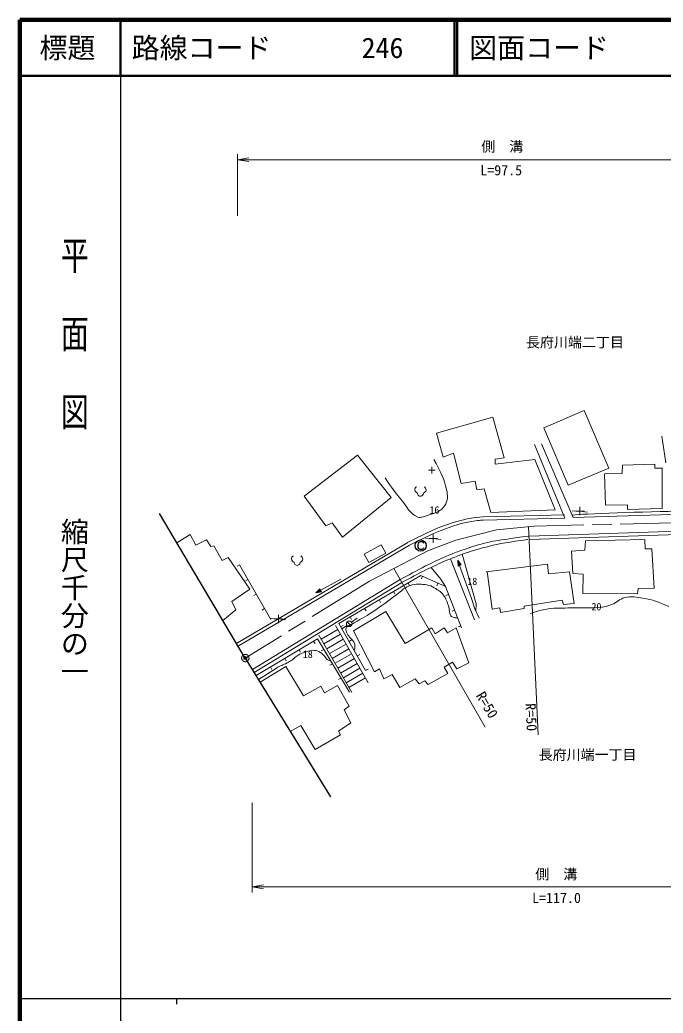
# Model space of a CAD drawing. Units: millimetres, scale not verified. Extents: x 40000 to 680000, y 20000 to 380000.
# Drawn here: x 40000 to 155080, y 202409 to 380000 of the extents above; entities that cross this region are included whole.
import ezdxf
from ezdxf.enums import TextEntityAlignment as Align

# ---------------------------------------------------------------- set-up
doc = ezdxf.new("R2010")
doc.units = ezdxf.units.MM
doc.header["$LTSCALE"] = 1000
doc.header["$PDMODE"] = 32
doc.header["$PDSIZE"] = 500
doc.linetypes.add('CHAIN', pattern=[18.5, 12, -1.5, 3.5, -1.5])
for name, color, linetype, lineweight in [('M-BMK', 2, 'CHAIN', 13), ('M-BMK-OTRS', 5, 'Continuous', 25), ('M-STR-HTXT', 7, 'Continuous', 13), ('M-STR-STRC', 7, 'Continuous', 25), ('M-TTL', 2, 'Continuous', 140), ('M-TTL-BAND', 7, 'Continuous', 25), ('M-TTL-LINE', 7, 'Continuous', 50), ('M-WORK', 1, 'Continuous', 13)]:
    doc.layers.add(name, color=color, linetype=linetype, lineweight=lineweight)
for name, color, linetype in [('M-BMK-HTXT', 7, 'Continuous'), ('M-OTRS', 6, 'Continuous'), ('M-TTL-TXT', 7, 'Continuous')]:
    doc.layers.add(name, color=color, linetype=linetype)
doc.styles.add('@ＭＳ ゴシック', font='')
doc.styles.add('ＭＳ ゴシック', font='')
doc.styles.get('@ＭＳ ゴシック').set_extended_font_data('@MS Gothic')
doc.styles.get('ＭＳ ゴシック').set_extended_font_data('MS Gothic')

# ---------------------------------------------------------------- blocks, each defined once
blk = doc.blocks.new('plus')
at = {"color": 0, "linetype": 'Continuous', "lineweight": -2}
for p, q in [((-1.25, 0), (1.25, 0)), ((0, -1.25), (0, 1.25))]:
    blk.add_line(p, q, dxfattribs=at)
blk = doc.blocks.new('open_arrow')
at = {"color": 0, "linetype": 'Continuous', "lineweight": -2}
blk.add_lwpolyline([(7.5, 1.25), (0, 0), (7.5, -1.25)], dxfattribs=at)

msp = doc.modelspace()

# ---------------------------------------------------------------- linework, layer by layer
at = {"layer": 'M-BMK'}
for p, q in [((132008, 289482), (125288, 288814)), ((159379, 290115), (132008, 289482)), ((125288, 288814), (118005, 286984)), ((118005, 286984), (113115, 285155)), ((113115, 285155), (102520, 279619)), ((102520, 279619), (80335, 265896))]:
    msp.add_line(p, q, dxfattribs=at)
msp.add_circle((80335, 265896), 660, dxfattribs=at)
at = {"layer": 'M-BMK-OTRS'}
for q in [(64977, 291728), (95550, 241084)]:
    msp.add_line((80335, 265896), q, dxfattribs=at)
at = {"layer": 'M-OTRS'}
msp.add_point((80335, 265896), dxfattribs=at)
at = {"layer": 'M-STR-HTXT'}
for p, q in [((78940, 344963), (78940, 356000)), ((78940, 355000), (172544, 355000)), ((130995, 289381), (132717, 252166)), ((123270, 253538), (106892, 281904)), ((81563, 240000), (81563, 223987)), ((81563, 224987), (191031, 224987))]:
    msp.add_line(p, q, dxfattribs=at)
at = {"layer": 'M-STR-STRC'}
for p, q in [((111235, 286201), (111287, 286419)), ((111235, 285870), (111235, 286201)), ((111287, 286419), (111341, 286487)), ((111341, 286487), (111456, 286642)), ((111456, 286642), (111611, 286748)), ((111611, 286748), (111890, 286750)), ((111890, 286750), (112052, 286698)), ((112052, 286698), (112162, 286588)), ((112162, 286588), (112221, 286419)), ((111283, 285659), (111235, 285870)), ((111395, 285490), (111283, 285659)), ((111501, 285382), (111395, 285490)), ((111618, 285326), (111501, 285382)), ((111892, 285326), (111618, 285326)), ((112054, 285378), (111892, 285326)), ((112164, 285493), (112054, 285378)), ((112214, 285594), (112164, 285493))]:
    msp.add_line(p, q, dxfattribs=at)
msp.add_circle((111698, 286010), 1000, dxfattribs=at)
msp.add_circle((111698, 286010), 1000, dxfattribs=at)
at = {"layer": 'M-TTL'}
for p, q in [((40000, 380000), (40000, 20000)), ((680000, 380000), (40000, 380000))]:
    msp.add_line(p, q, dxfattribs=at)
at = {"layer": 'M-TTL-BAND'}
for p, q in [((58000, 370000), (58000, 20000)), ((40000, 205000), (579000, 205000)), ((68000, 205000), (68000, 204000))]:
    msp.add_line(p, q, dxfattribs=at)
at = {"layer": 'M-TTL-LINE'}
for p, q in [((58000, 380000), (58000, 370000)), ((117750, 380000), (117750, 370000)), ((118250, 380000), (118250, 370000)), ((40000, 370000), (680000, 370000))]:
    msp.add_line(p, q, dxfattribs=at)
at = {"layer": 'M-WORK'}
for p, q in [((114530, 306126), (124592, 308976)), ((124592, 308976), (126633, 301693)), ((115726, 301834), (114530, 306126)), ((155570, 300829), (154851, 305551)), ((132092, 304080), (137486, 290922)), ((133302, 304219), (139002, 291026)), ((90853, 294868), (100423, 302151)), ((100423, 302151), (106439, 294587)), ((117556, 302503), (115726, 301834)), ((118963, 297120), (117556, 302503)), ((126633, 301693), (125014, 301447)), ((125014, 301447), (125014, 300532)), ((125014, 300532), (132121, 301377)), ((132121, 301377), (135745, 292406)), ((147774, 298903), (147809, 300381)), ((147809, 300381), (153579, 300557)), ((153579, 300557), (153614, 299818)), ((144608, 298833), (147774, 298903)), ((144784, 293204), (144608, 298833)), ((153614, 299818), (154916, 299853)), ((154916, 299853), (154916, 292641)), ((121426, 297542), (118963, 297120)), ((121778, 295994), (121426, 297542)), ((94723, 289556), (90853, 294868)), ((123079, 296135), (121778, 295994)), ((124276, 291913), (123079, 296135)), ((106439, 294587), (97714, 287515)), ((148689, 293274), (144784, 293204)), ((148689, 292465), (148689, 293274)), ((137472, 291522), (122860, 291170)), ((135745, 292406), (124276, 291913)), ((140186, 292184), (138826, 292231)), ((139002, 291026), (156628, 291554)), ((140186, 292184), (141546, 291997)), ((154916, 292641), (148689, 292465)), ((95884, 290048), (94723, 289556)), ((97714, 287515), (95884, 290048)), ((117530, 290137), (114977, 289211)), ((117530, 290137), (114977, 289211)), ((117735, 289573), (115181, 288647)), ((120035, 290787), (117530, 290137)), ((121803, 291073), (120035, 290787)), ((121899, 290480), (120130, 290195)), ((122860, 291170), (121697, 291055)), ((137486, 290922), (122874, 290570)), ((68098, 286480), (70448, 287973)), ((70448, 287973), (71468, 286108)), ((113762, 288699), (109432, 286607)), ((114023, 288159), (109693, 286067)), ((114977, 289211), (113762, 288699)), ((157738, 288569), (131102, 287702)), ((157757, 287969), (131121, 287102)), ((71468, 286108), (73368, 287058)), ((73368, 287058), (74142, 285827)), ((74142, 285827), (74705, 285967)), ((74705, 285967), (76218, 283364)), ((109388, 286584), (78635, 268463)), ((109693, 286067), (78940, 267946)), ((113951, 287256), (112591, 287303)), ((113951, 287256), (115311, 287068)), ((141076, 285188), (141170, 286854)), ((141170, 286854), (151818, 287065)), ((151818, 287065), (151865, 285446)), ((119097, 284447), (121646, 275589)), ((138707, 285024), (141076, 285188)), ((138918, 281013), (138707, 285024)), ((151865, 285446), (153085, 285446)), ((153085, 285446), (153484, 278387)), ((76218, 283364), (77273, 283856)), ((77273, 283856), (81143, 278192)), ((79314, 282555), (78879, 282308)), ((79314, 282555), (84872, 272774)), ((121328, 272707), (117043, 283652)), ((118332, 283376), (118390, 282334)), ((118332, 283376), (118954, 282538)), ((118332, 283376), (118672, 282436)), ((118616, 282415), (118344, 283168)), ((118355, 282959), (118559, 282395)), ((118503, 282374), (118367, 282751)), ((118379, 282542), (118447, 282354)), ((118390, 282334), (118954, 282538)), ((118729, 282456), (118456, 283208)), ((118581, 283041), (118785, 282477)), ((120802, 276551), (118672, 282436)), ((118842, 282497), (118705, 282873)), ((118830, 282705), (118898, 282517)), ((123409, 281332), (134385, 282704)), ((134385, 282704), (134596, 280980)), ((115271, 280038), (113566, 282102)), ((124464, 274647), (123582, 281354)), ((134596, 280980), (138326, 281332)), ((138326, 281332), (139135, 275668)), ((140795, 280873), (138918, 281013)), ((140724, 277425), (140795, 280873)), ((80796, 279946), (80361, 279699)), ((81601, 263832), (108048, 279912)), ((81915, 263320), (108359, 279399)), ((97450, 280024), (93815, 278013)), ((109445, 279312), (109698, 278881)), ((112051, 280510), (111848, 280053)), ((114793, 279292), (114590, 278835)), ((116116, 278705), (115271, 280038)), ((81143, 278192), (77942, 276011)), ((82278, 277338), (81844, 277091)), ((92940, 277529), (93670, 278276)), ((92940, 277529), (93815, 278013)), ((92940, 277529), (93961, 277751)), ((93786, 278066), (93086, 277679)), ((93844, 277961), (93144, 277574)), ((93232, 277828), (93757, 278118)), ((93348, 277618), (93873, 277908)), ((93728, 278171), (93378, 277977)), ((93524, 278127), (93699, 278223)), ((93902, 277856), (93552, 277662)), ((93961, 277751), (93670, 278276)), ((93756, 277707), (93932, 277803)), ((106857, 277794), (107110, 277363)), ((116683, 277260), (116217, 277077)), ((150505, 277401), (140724, 277425)), ((150599, 278340), (150505, 277401)), ((153484, 278387), (150599, 278340)), ((77942, 276011), (78610, 274533)), ((104269, 276277), (104522, 275845)), ((121365, 274722), (120802, 276551)), ((121646, 275589), (121578, 274278)), ((137024, 276231), (130234, 275175)), ((137270, 275492), (137024, 276231)), ((139135, 275668), (137270, 275492)), ((78610, 274533), (76336, 272623)), ((83761, 274730), (83326, 274483)), ((99661, 270742), (105501, 274190)), ((101681, 274759), (101934, 274328)), ((105501, 274190), (108949, 268491)), ((117779, 274467), (117313, 274285)), ((122186, 273010), (121365, 274722)), ((125836, 274859), (124464, 274647)), ((125977, 274049), (125836, 274859)), ((130234, 274753), (125977, 274049)), ((130234, 275175), (130234, 274753)), ((86242, 272894), (84882, 272941)), ((86242, 272894), (87603, 272707)), ((97408, 271483), (97842, 271730)), ((98519, 271726), (97558, 271082)), ((99243, 271635), (98567, 272370)), ((99094, 273241), (99346, 272810)), ((99337, 272296), (100362, 273001)), ((99373, 259750), (93510, 270000)), ((93911, 269298), (96866, 271010)), ((94408, 268430), (97363, 270142)), ((102329, 261462), (96465, 271712)), ((103426, 263460), (99661, 270742)), ((108949, 268491), (113699, 271305)), ((113699, 271305), (114297, 270215)), ((114297, 270215), (115915, 271270)), ((115915, 271270), (116478, 270391)), ((116478, 270391), (118061, 271305)), ((118061, 271305), (120313, 265043)), ((118875, 271675), (118409, 271492)), ((92547, 268936), (92805, 268507)), ((94904, 267562), (97859, 269274)), ((95401, 266694), (98356, 268406)), ((98893, 268876), (99327, 269124)), ((89976, 267391), (90233, 266962)), ((94361, 267448), (93932, 267191)), ((95897, 265826), (98853, 267538)), ((96394, 264958), (99349, 266670)), ((100378, 266270), (100813, 266517)), ((87404, 265846), (87661, 265418)), ((95904, 264875), (95475, 264618)), ((96890, 264090), (99846, 265802)), ((97387, 263222), (100342, 264934)), ((117393, 265184), (115880, 264269)), ((118167, 263952), (117393, 265184)), ((120313, 265043), (118167, 263952)), ((82671, 262087), (85745, 263995)), ((82984, 261577), (87593, 264409)), ((84832, 264301), (85090, 263873)), ((87593, 264409), (90760, 259132)), ((97884, 262354), (100839, 264066)), ((98380, 261486), (101335, 263198)), ((101863, 263663), (102298, 263911)), ((104340, 263952), (103426, 263460)), ((105114, 262158), (104340, 263952)), ((106627, 262967), (105114, 262158)), ((107999, 260645), (106627, 262967)), ((116548, 263143), (113065, 261138)), ((115880, 264269), (116548, 263143)), ((82260, 262757), (82518, 262328)), ((97446, 262302), (97017, 262045)), ((98877, 260618), (101832, 262330)), ((110743, 262193), (107999, 260645)), ((111447, 261278), (110743, 262193)), ((112432, 261841), (111447, 261278)), ((113065, 261138), (112432, 261841)), ((90760, 259132), (93821, 260891)), ((93821, 260891), (94489, 259695)), ((94489, 259695), (96847, 260962)), ((96847, 260962), (98887, 257268)), ((98887, 257268), (98008, 256635)), ((98008, 256635), (99239, 254313)), ((99239, 254313), (96987, 252800)), ((90268, 253855), (88384, 252771)), ((92836, 249528), (90268, 253855)), ((96987, 252800), (97339, 252166)), ((97339, 252166), (92836, 249528))]:
    msp.add_line(p, q, dxfattribs=at)
for points in [[(133738, 307077), (138118, 296787), (145353, 299866), (140973, 310157)], [(101601, 284450), (104650, 286138), (105462, 284673), (102413, 282984)]]:
    msp.add_lwpolyline(points, close=True, dxfattribs=at)
for points in [[(101863, 263663), (97079, 272060), (111730, 280652), (116116, 278705), (119024, 271294)], [(82260, 262757), (93225, 269343), (98948, 259797)]]:
    msp.add_lwpolyline(points, dxfattribs=at)
msp.add_circle((98924, 272020), 500, dxfattribs=at)
for centre, radius, start, end in [((111259, 295981), 599, 113.44836, 257.2818), ((111660, 295364), 534, 176.52859, 3.47141), ((112062, 295981), 599, 282.7182, 66.55164), ((122228, 277185), 13178, 99.16235, 109.93799), ((123048, 283356), 7216, 91.37925, 99.16235), ((119384, 277061), 12325, 109.93799, 115.7829), ((89197, 283608), 599, 113.44836, 257.2818), ((90000, 283608), 599, 282.7182, 66.55164), ((89599, 282992), 534, 176.52859, 3.47141), ((91514, 254698), 10941, 111.30891, 121.82119)]:
    msp.add_arc(centre, radius, start, end, dxfattribs=at)
for points, knots in [([(172823, 303585), (172665, 302658), (172607, 302361), (172589, 301568), (172572, 300862), (172655, 300468), (172683, 299762), (172741, 298261), (172677, 297417), (172753, 295916), (172790, 295182), (172890, 294774), (172894, 294039), (172897, 293388), (173002, 293000), (172823, 292374), (172650, 291767), (172579, 291272), (172026, 290967), (171399, 290621), (170910, 290791), (170196, 290850), (169091, 290940), (168499, 291186), (167405, 291366), (165599, 291663), (164583, 291812), (162761, 291999), (160692, 292211), (159517, 292172), (157437, 292140), (150163, 292026), (138850, 291590), (138826, 291434), (138826, 291434), (138826, 291434), (138826, 291434)], [0, 0, 0, 0, 1, 1, 1, 2, 2, 2, 3, 3, 3, 4, 4, 4, 5, 5, 5, 6, 6, 6, 7, 7, 7, 8, 8, 8, 9, 9, 9, 10, 10, 10, 11, 11, 11, 12, 12, 12, 12]), ([(105348, 298140), (106598, 296258), (106973, 295672), (108198, 294235), (109300, 292940), (109649, 291748), (111223, 291104), (111478, 291000), (111654, 291069), (111927, 291104), (112264, 291147), (112455, 291191), (112771, 291315), (114007, 291800), (114918, 291868), (115797, 292863), (116179, 293296), (116285, 293640), (116430, 294200), (116527, 294572), (116492, 294801), (116465, 295185), (116423, 295787), (116295, 296112), (116149, 296698), (115661, 298650), (115164, 299322), (114073, 301412)], [0, 0, 0, 0, 1, 1, 1, 2, 2, 2, 3, 3, 3, 4, 4, 4, 5, 5, 5, 6, 6, 6, 7, 7, 7, 8, 8, 8, 9, 9, 9, 9]), ([(108048, 279912), (110534, 281298), (111205, 281697), (113295, 282710), (114618, 283351), (115358, 283716), (116714, 284284), (117121, 284454), (117355, 284533), (117767, 284690), (118206, 284859), (118448, 284964), (118893, 285118), (120522, 285680), (121438, 285995), (123106, 286430), (124688, 286843), (125609, 286927), (127224, 287181), (128734, 287417), (129235, 287479), (131102, 287702)], [0, 0, 0, 0, 1, 1, 1, 2, 2, 2, 3, 3, 3, 4, 4, 4, 5, 5, 5, 6, 6, 6, 7, 7, 7, 7]), ([(108359, 279399), (110826, 280740), (111493, 281127), (113566, 282102), (114912, 282735), (115668, 283087), (117043, 283652), (117447, 283818), (117680, 283896), (118087, 284053), (118482, 284206), (118696, 284311), (119097, 284447), (120758, 285011), (121700, 285299), (123397, 285745), (126266, 286498), (127334, 286587), (130871, 287090)], [0, 0, 0, 0, 1, 1, 1, 2, 2, 2, 3, 3, 3, 4, 4, 4, 5, 5, 5, 6, 6, 6, 6]), ([(99836, 267221), (99914, 267487), (99932, 267600), (99940, 267848), (99953, 268232), (99928, 268483), (99721, 268807), (99664, 268898), (99611, 268933), (99544, 269016), (99026, 269662), (98579, 269978), (98366, 270778), (98303, 271015), (98332, 271182), (98439, 271403), (98473, 271473), (98522, 271493), (98585, 271539), (99027, 271855), (99336, 271934), (99812, 272199), (101291, 273021), (102126, 273478), (103533, 274419), (105351, 275636), (106284, 276440), (108034, 277752), (108374, 278007), (108538, 278189), (108901, 278409), (109372, 278694), (109655, 278851), (110191, 278972), (111184, 279195), (111788, 279111), (112795, 278972), (113356, 278894), (113649, 278718), (114146, 278446), (114835, 278070), (115248, 277831), (115737, 277216), (116311, 276495), (116429, 275945), (116717, 275069), (116917, 274460), (116745, 274006), (117103, 273474), (117251, 273253), (117441, 273213), (117697, 273140), (117931, 273074), (118050, 273078), (118318, 273094)], [0, 0, 0, 0, 1, 1, 1, 2, 2, 2, 3, 3, 3, 4, 4, 4, 5, 5, 5, 6, 6, 6, 7, 7, 7, 8, 8, 8, 9, 9, 9, 10, 10, 10, 11, 11, 11, 12, 12, 12, 13, 13, 13, 14, 14, 14, 15, 15, 15, 16, 16, 16, 17, 17, 17, 18, 18, 18, 18]), ([(131296, 273848), (132493, 274273), (132906, 274384), (133970, 274599), (135535, 274914), (136457, 274746), (138051, 274857), (141112, 275070), (142988, 274429), (145884, 275443), (146859, 275784), (147209, 276441), (148206, 276710), (149437, 277041), (150203, 276761), (151467, 276592), (153345, 276342), (154076, 275956), (156087, 275115)], [0, 0, 0, 0, 1, 1, 1, 2, 2, 2, 3, 3, 3, 4, 4, 4, 5, 5, 5, 6, 6, 6, 6]), ([(87538, 264891), (87999, 265113), (88139, 265191), (88505, 265416), (89043, 265748), (89241, 266088), (89793, 266398), (90664, 266888), (91222, 267074), (92206, 267251), (92583, 267318), (92812, 267272), (93184, 267181), (93669, 267062), (93889, 266822), (94259, 266486), (94514, 266255), (94583, 266056), (94824, 265810), (94950, 265681), (95027, 265608), (95185, 265523), (95292, 265465), (95339, 265445), (95473, 265402)], [0, 0, 0, 0, 1, 1, 1, 2, 2, 2, 3, 3, 3, 4, 4, 4, 5, 5, 5, 6, 6, 6, 7, 7, 7, 8, 8, 8, 8])]:
    msp.add_open_spline(points, degree=3, knots=knots, dxfattribs=at)

# ---------------------------------------------------------------- block references
at = {"layer": 'M-STR-HTXT', "xscale": 267, "yscale": 267}
for p in [(78940, 355000), (81563, 224987)]:
    msp.add_blockref('open_arrow', p, dxfattribs=at)
at = {"layer": 'M-WORK'}
for p, xscale, yscale in [((113710, 299492), 480, 480), ((140186, 292184), 600, 600), ((113951, 287256), 600, 600), ((86242, 272894), 600, 600)]:
    msp.add_blockref('plus', p, dxfattribs=dict(at, xscale=xscale, yscale=yscale))

# ---------------------------------------------------------------- texts
at = {"layer": 'M-BMK-HTXT', "style": 'ＭＳ ゴシック'}
for s, p in [('長府川端二丁目', (130557, 320894)), ('長府川端一丁目', (132813, 247157))]:
    msp.add_text(s, height=1833, dxfattribs=at).set_placement(p, align=Align.BOTTOM_LEFT)
at = {"layer": 'M-STR-HTXT', "style": 'ＭＳ ゴシック'}
for p in [(122543, 355884), (132215, 225780)]:
    msp.add_text('側\u3000溝', height=1833, dxfattribs=at).set_placement(p, align=Align.BOTTOM_LEFT)
for s, p in [('L=97.5', (126113, 351650)), ('L=117.0', (136011, 221553))]:
    msp.add_text(s, height=1833, dxfattribs=at).set_placement(p, align=Align.BOTTOM_CENTER)
for rotation, p in [(300.735, (121046, 258913)), (272.936, (129893, 257736))]:
    msp.add_text('R=50', height=1833, rotation=rotation, dxfattribs=at).set_placement(p, align=Align.BOTTOM_LEFT)
at = {"layer": 'M-TTL-BAND', "style": '@ＭＳ ゴシック', "width": 1.4}
msp.add_text('平  面  図', height=3666, rotation=270, dxfattribs=at).set_placement((49777, 306475), align=Align.MIDDLE_RIGHT)
at = {"layer": 'M-TTL-BAND', "style": '@ＭＳ ゴシック'}
msp.add_text('縮尺千分の一', height=3666, rotation=270, dxfattribs=at).set_placement((49777, 261030), align=Align.MIDDLE_RIGHT)
at = {"layer": 'M-TTL-TXT', "style": 'ＭＳ ゴシック'}
msp.add_text('標題', height=3666, dxfattribs=at).set_placement((48500, 375000), align=Align.MIDDLE_CENTER)
for s, p in [('路線コード', (60000, 375000)), ('246', (101142, 375000)), ('図面コード', (120380, 375000))]:
    msp.add_text(s, height=3666, dxfattribs=at).set_placement(p, align=Align.MIDDLE_LEFT)
at = {"layer": 'M-WORK', "style": 'ＭＳ ゴシック'}
for s, p in [('16', (113271, 291315)), ('18', (120039, 278552)), ('20', (142250, 274026)), ('18', (90603, 265512))]:
    msp.add_text(s, height=1320, dxfattribs=at).set_placement(p, align=Align.BOTTOM_LEFT)

doc.saveas('drawing.dxf')
